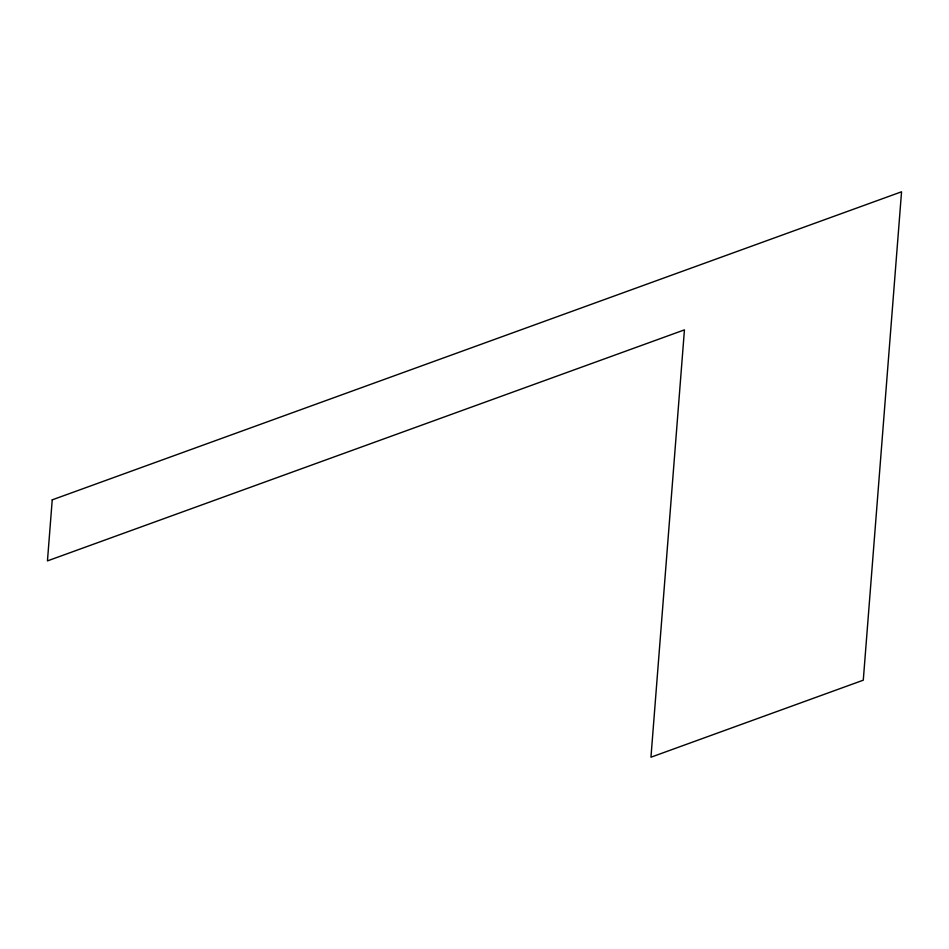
<?xml version="1.0" encoding="UTF-8"?>
<svg xmlns="http://www.w3.org/2000/svg" width="949" height="949" viewBox="0 0 949 949"><rect width="100%" height="100%" fill="white"/><g stroke="black" fill="none" stroke-linecap="round" stroke-linejoin="round"><path stroke-width="1.42" d="M52.231 499.85L47.45 560.895L684.443 329.861L650.955 757.207L863.282 680.184L901.55 191.793L52.231 499.85"/></g></svg>
